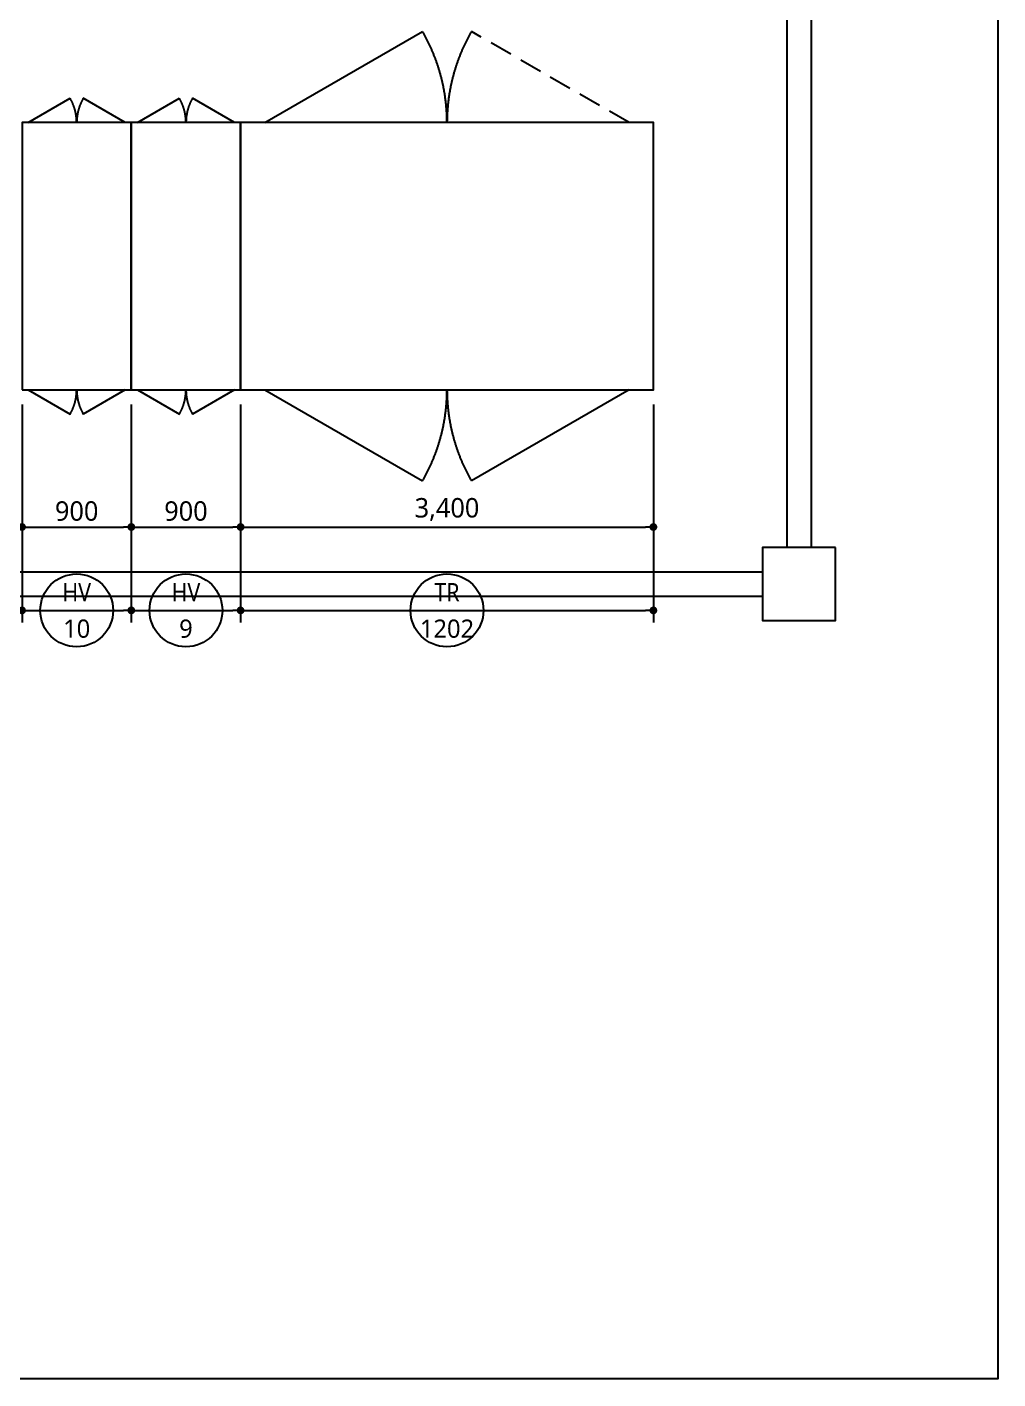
# Model space of a CAD drawing. Header units: millimetres. Extents: x 0 to 63075, y 0 to 44550.
# Drawn here: x 27585 to 35582, y 7945 to 19079 of the extents above; entities that cross this region are included whole.
import ezdxf
from ezdxf.enums import TextEntityAlignment as Align
from ezdxf.xclip import XClip

# ---------------------------------------------------------------- set-up
doc = ezdxf.new("R2010")
doc.units = ezdxf.units.MM
doc.header["$LTSCALE"] = 750
doc.header["$XCLIPFRAME"] = 0
for name, pattern in [('CEN', [62, 60, -1, 0, -1]), ('CENTER', [55, 50, -2, 1, -2]), ('HIDDEN', [0.375, 0.25, -0.125])]:
    doc.linetypes.add(name, pattern=pattern)
doc.layers.get('Defpoints').update_dxf_attribs({"color": 167})
for name, color, linetype in [('arch', 8, 'Continuous'), ('cen', 1, 'CENTER'), ('DIM', 7, 'Continuous'), ('SYM', 3, 'Continuous'), ('XREF', 7, 'CEN'), ('수배전반', 3, 'Continuous')]:
    doc.layers.add(name, color=color, linetype=linetype)
doc.styles.add('GHS', font='malgun.ttf')
doc.styles.add('맑은고딕', font='malgun.ttf')
doc.dimstyles.new('Copy of PSD MI', dxfattribs={"dimscale": 100, "dimtxt": 1.5, "dimasz": 0.8, "dimexe": 1.25, "dimexo": 1.5, "dimgap": 0.6, "dimtad": 1, "dimdec": 0, "dimzin": 1, "dimdsep": 46, "dimlunit": 6, "dimtxsty": '맑은고딕', "dimblk": 'DOT', "dimcen": 2.5, "dimadec": 0, "dimazin": 0, "dimtfac": 1, "dimtdec": 0, "dimtix": 1, "dimtmove": 2, "dimatfit": 3, "dimfxl": 1, "dimtolj": 1, "dimtzin": 1, "dimarcsym": 0})

# ---------------------------------------------------------------- blocks, each defined once
blk = doc.blocks.new('XR-UT동', base_point=(461.0274117319104, 408.442780486535))
at = {"layer": 'arch'}
for p, q in [((62039.98745333667, 23975.7425430983), (62039.98745333667, 14575.7425430983)), ((62239.98745333667, 23975.7425430983), (62239.98745333667, 14575.7425430983)), ((53439.98745333667, 14375.7425430983), (61839.98745333667, 14375.7425430983)), ((53439.98745333667, 14175.7425430983), (61839.98745333667, 14175.7425430983))]:
    blk.add_line(p, q, dxfattribs=at)
blk.add_lwpolyline([(62439.98745333667, 14575.7425430983), (61839.98745333667, 14575.7425430983), (61839.98745333667, 13975.7425430983), (62439.98745333667, 13975.7425430983)], close=True, dxfattribs=at)
blk = doc.blocks.new('DOT')
at = {"layer": 'cen', "color": 0, "linetype": 'ByBlock'}
blk.add_line((-0.5, 0), (-1, 0), dxfattribs=at)
at = {"layer": 'cen', "color": 0, "linetype": 'ByBlock', "const_width": 0.5}
blk.add_lwpolyline([(-0.25, 0, 1), (0.25, 0, 1)], format="xyb", close=True, dxfattribs=at)
blk = doc.blocks.new('*D14')
at = {"layer": 'Defpoints', "color": 0, "transparency": 16777216}
for p in [(29343.75349408764, 16091.59562126255), (32743.75349408764, 16091.59562137943), (32743.75349408764, 14961.29435000586)]:
    blk.add_point(p, dxfattribs=at)
at = {"layer": 'DIM', "color": 0, "lineweight": -2, "ltscale": 2, "transparency": 16777216}
for p, q in [((29343.75349408764, 15971.59562126255), (29343.75349408764, 14861.29435000586)), ((32743.75349408764, 15971.59562137943), (32743.75349408764, 14861.29435000586)), ((29407.75349408764, 14961.29435000586), (32679.75349408764, 14961.29435000586))]:
    blk.add_line(p, q, dxfattribs=at)
at = {"layer": 'DIM', "color": 0, "lineweight": -2, "transparency": 16777216, "xscale": 64, "yscale": 64, "zscale": 64, "rotation": 180}
blk.add_blockref('DOT', (29343.75349408764, 14961.29435000586), dxfattribs=at)
at = {"layer": 'DIM', "color": 0, "lineweight": -2, "transparency": 16777216, "xscale": 64, "yscale": 64, "zscale": 64}
blk.add_blockref('DOT', (32743.75349408764, 14961.29435000586), dxfattribs=at)
at = {"layer": 'DIM', "color": 3, "transparency": 16777216, "insert": (31043.75349408764, 15105.3813065276), "char_height": 160, "attachment_point": 5, "style": '맑은고딕'}
blk.add_mtext('\\A1;3,400', dxfattribs=at)
blk = doc.blocks.new('*D15')
at = {"layer": 'Defpoints', "color": 0, "transparency": 16777216}
for p in [(29343.75349408764, 16091.59562126255), (32743.75349408764, 16091.59562126348), (32743.75349408764, 14274.52652096549)]:
    blk.add_point(p, dxfattribs=at)
at = {"layer": 'DIM', "color": 0, "lineweight": -2, "ltscale": 2, "transparency": 16777216}
for p, q in [((29343.75349408764, 15971.59562126255), (29343.75349408764, 14174.52652096549)), ((32743.75349408764, 15971.59562126348), (32743.75349408764, 14174.52652096549)), ((29407.75349408764, 14274.52652096549), (32679.75349408764, 14274.52652096549))]:
    blk.add_line(p, q, dxfattribs=at)
at = {"layer": 'DIM', "color": 0, "lineweight": -2, "transparency": 16777216, "xscale": 64, "yscale": 64, "zscale": 64, "rotation": 180}
blk.add_blockref('DOT', (29343.75349408764, 14274.52652096549), dxfattribs=at)
at = {"layer": 'DIM', "color": 0, "lineweight": -2, "transparency": 16777216, "xscale": 64, "yscale": 64, "zscale": 64}
blk.add_blockref('DOT', (32743.75349408764, 14274.52652096549), dxfattribs=at)
blk = doc.blocks.new('*D16')
at = {"layer": 'Defpoints', "color": 0, "transparency": 16777216}
for p in [(28443.75349408764, 16091.59562137943), (29343.75349408764, 16091.59562149538), (29343.75349408764, 14961.29435023869)]:
    blk.add_point(p, dxfattribs=at)
at = {"layer": 'DIM', "color": 0, "lineweight": -2, "ltscale": 2, "transparency": 16777216}
for p, q in [((28443.75349408764, 15971.59562137943), (28443.75349408764, 14861.29435023869)), ((29343.75349408764, 15971.59562149538), (29343.75349408764, 14861.29435023869)), ((28507.75349408764, 14961.29435023869), (29279.75349408764, 14961.29435023869))]:
    blk.add_line(p, q, dxfattribs=at)
at = {"layer": 'DIM', "color": 0, "lineweight": -2, "transparency": 16777216, "xscale": 64, "yscale": 64, "zscale": 64, "rotation": 180}
blk.add_blockref('DOT', (28443.75349408764, 14961.29435023869), dxfattribs=at)
at = {"layer": 'DIM', "color": 0, "lineweight": -2, "transparency": 16777216, "xscale": 64, "yscale": 64, "zscale": 64}
blk.add_blockref('DOT', (29343.75349408764, 14961.29435023869), dxfattribs=at)
at = {"layer": 'DIM', "color": 3, "transparency": 16777216, "insert": (28893.75349408764, 15091.95739371695), "char_height": 160, "attachment_point": 5, "style": '맑은고딕'}
blk.add_mtext('\\A1;900', dxfattribs=at)
blk = doc.blocks.new('*D17')
at = {"layer": 'Defpoints', "color": 0, "transparency": 16777216}
for p in [(28443.75349408764, 16091.59562137943), (29343.75349408764, 16091.59562137943), (29343.75349408764, 14274.52652119832)]:
    blk.add_point(p, dxfattribs=at)
at = {"layer": 'DIM', "color": 0, "lineweight": -2, "ltscale": 2, "transparency": 16777216}
for p, q in [((28443.75349408764, 15971.59562137943), (28443.75349408764, 14174.52652119832)), ((29343.75349408764, 15971.59562137943), (29343.75349408764, 14174.52652119832)), ((28507.75349408764, 14274.52652119832), (29279.75349408764, 14274.52652119832))]:
    blk.add_line(p, q, dxfattribs=at)
at = {"layer": 'DIM', "color": 0, "lineweight": -2, "transparency": 16777216, "xscale": 64, "yscale": 64, "zscale": 64, "rotation": 180}
blk.add_blockref('DOT', (28443.75349408764, 14274.52652119832), dxfattribs=at)
at = {"layer": 'DIM', "color": 0, "lineweight": -2, "transparency": 16777216, "xscale": 64, "yscale": 64, "zscale": 64}
blk.add_blockref('DOT', (29343.75349408764, 14274.52652119832), dxfattribs=at)
blk = doc.blocks.new('*D18')
at = {"layer": 'Defpoints', "color": 0, "transparency": 16777216}
for p in [(27543.75349408764, 16091.59562137943), (28443.75349408764, 16091.59562149538), (28443.75349408764, 14961.29435023869)]:
    blk.add_point(p, dxfattribs=at)
at = {"layer": 'DIM', "color": 0, "lineweight": -2, "ltscale": 2, "transparency": 16777216}
for p, q in [((27543.75349408764, 15971.59562137943), (27543.75349408764, 14861.29435023869)), ((28443.75349408764, 15971.59562149538), (28443.75349408764, 14861.29435023869)), ((27607.75349408764, 14961.29435023869), (28379.75349408764, 14961.29435023869))]:
    blk.add_line(p, q, dxfattribs=at)
at = {"layer": 'DIM', "color": 0, "lineweight": -2, "transparency": 16777216, "xscale": 64, "yscale": 64, "zscale": 64, "rotation": 180}
blk.add_blockref('DOT', (27543.75349408764, 14961.29435023869), dxfattribs=at)
at = {"layer": 'DIM', "color": 0, "lineweight": -2, "transparency": 16777216, "xscale": 64, "yscale": 64, "zscale": 64}
blk.add_blockref('DOT', (28443.75349408764, 14961.29435023869), dxfattribs=at)
at = {"layer": 'DIM', "color": 3, "transparency": 16777216, "insert": (27993.75349408764, 15091.95739371695), "char_height": 160, "attachment_point": 5, "style": '맑은고딕'}
blk.add_mtext('\\A1;900', dxfattribs=at)
blk = doc.blocks.new('*D19')
at = {"layer": 'Defpoints', "color": 0, "transparency": 16777216}
for p in [(27543.75349408764, 16091.59562137943), (28443.75349408764, 16091.59562137943), (28443.75349408764, 14274.52652119832)]:
    blk.add_point(p, dxfattribs=at)
at = {"layer": 'DIM', "color": 0, "lineweight": -2, "ltscale": 2, "transparency": 16777216}
for p, q in [((27543.75349408764, 15971.59562137943), (27543.75349408764, 14174.52652119832)), ((28443.75349408764, 15971.59562137943), (28443.75349408764, 14174.52652119832)), ((27607.75349408764, 14274.52652119832), (28379.75349408764, 14274.52652119832))]:
    blk.add_line(p, q, dxfattribs=at)
at = {"layer": 'DIM', "color": 0, "lineweight": -2, "transparency": 16777216, "xscale": 64, "yscale": 64, "zscale": 64, "rotation": 180}
blk.add_blockref('DOT', (27543.75349408764, 14274.52652119832), dxfattribs=at)
at = {"layer": 'DIM', "color": 0, "lineweight": -2, "transparency": 16777216, "xscale": 64, "yscale": 64, "zscale": 64}
blk.add_blockref('DOT', (28443.75349408764, 14274.52652119832), dxfattribs=at)
blk = doc.blocks.new('*D89')
at = {"layer": 'Defpoints', "color": 0, "transparency": 16777216}
for p in [(33275.26478142422, 20391.59562137943), (35092.33388160532, 20391.59562137943), (33275.26478142422, 19791.59562137943)]:
    blk.add_point(p, dxfattribs=at)
at = {"layer": 'DIM', "color": 0, "lineweight": -2, "ltscale": 2, "transparency": 16777216}
for p, q in [((33395.26478142422, 20391.59562137943), (35192.33388160532, 20391.59562137943)), ((35092.33388160532, 19855.59562137943), (35092.33388160532, 20327.59562137943)), ((33395.26478142422, 19791.59562137943), (35192.33388160532, 19791.59562137943))]:
    blk.add_line(p, q, dxfattribs=at)
at = {"layer": 'DIM', "color": 0, "lineweight": -2, "transparency": 16777216, "xscale": 64, "yscale": 64, "zscale": 64}
for p, rotation in [((35092.33388160532, 20391.59562137943), 90), ((35092.33388160532, 19791.59562137943), 270)]:
    blk.add_blockref('DOT', p, dxfattribs=dict(at, rotation=rotation))

msp = doc.modelspace()

# ---------------------------------------------------------------- linework, layer by layer
at = {"layer": 'DIM', "color": 6, "ltscale": 2}
for p, q in [((27718.75349408764, 14274.52652119832, -5.479289800138235e-09), (28268.75349408764, 14274.52652119832, 5.479289800047467e-09)), ((28618.75349408764, 14274.52652119832, -5.479289800138235e-09), (29168.75349408764, 14274.52652119832, 5.479289800047467e-09)), ((30768.75349408764, 14274.52652096549, -5.479289800115544e-09), (31318.75349408764, 14274.52652096549, 5.479289800070159e-09))]:
    msp.add_line(p, q, dxfattribs=at)
for centre in [(27993.75349408764, 14274.52652119832), (28893.75349408764, 14274.52652119832), (31043.75349408764, 14274.52652096549)]:
    msp.add_circle(centre, 300, dxfattribs=at)
at = {"layer": 'SYM', "color": 6, "linetype": 'HIDDEN', "ltscale": 800}
for p, q in [((29543.75349408764, 18291.59562137943), (30842.79159976172, 19041.59562137943)), ((27593.75349408764, 18291.59562137943), (27940.16365560147, 18491.59562137943)), ((28393.75349408764, 18291.59562137943), (28047.3433325738, 18491.59562137943)), ((28493.75349408764, 18291.59562137943), (28840.16365560147, 18491.59562137943)), ((29293.75349408764, 18291.59562137943), (28947.3433325738, 18491.59562137943)), ((27593.75349408764, 16091.59562137943), (27940.16365560147, 15891.59562137943)), ((28393.75349408764, 16091.59562137943), (28047.3433325738, 15891.59562137943)), ((28493.75349408764, 16091.59562137943), (28840.16365560147, 15891.59562137943)), ((29293.75349408764, 16091.59562137943), (28947.3433325738, 15891.59562137943)), ((29543.75349408764, 16091.59562137943), (30842.79159976172, 15341.59562137943)), ((32543.75349408764, 16091.59562137943), (31244.71538840982, 15341.59562137943))]:
    msp.add_line(p, q, dxfattribs=at)
at = {"layer": 'SYM', "color": 6, "linetype": 'HIDDEN'}
msp.add_line((32543.75349408764, 18291.59562137943), (31244.71538840982, 19041.59562137943), dxfattribs=at)
at = {"layer": 'SYM', "color": 1}
msp.add_lwpolyline([(8036.848461192567, 37094.91408996576), (35581.85044826442, 37094.91408996576), (35581.85044826443, 7945.34888034601), (8036.848461192567, 7945.348880345991)], close=True, dxfattribs=at)
at = {"layer": 'SYM', "color": 6, "linetype": 'HIDDEN', "ltscale": 800}
for centre, radius, start, end in [((29543.75349408764, 18291.59562137943), 1500, 0, 30.00000004160673), ((32543.75349408764, 18291.59562137943), 1499.999999999992, 149.9999999583933, 180), ((27593.75349408764, 18291.59562137943), 400, 0, 30.00000004160673), ((28393.75349408764, 18291.59562137943), 400.0000000000013, 149.9999999583933, 180), ((28493.75349408764, 18291.59562137943), 400, 0, 30.00000004160673), ((29293.75349408764, 18291.59562137943), 400.0000000000013, 149.9999999583933, 180), ((27593.75349408764, 16091.59562137943), 400.0000000000013, 329.9999999583933, 0), ((28393.75349408764, 16091.59562137943), 400, 180, 210.0000000416067), ((28493.75349408764, 16091.59562137943), 400.0000000000013, 329.9999999583933, 0), ((29293.75349408764, 16091.59562137943), 400, 180, 210.0000000416067), ((29543.75349408764, 16091.59562137943), 1499.999999999992, 329.9999999583933, 0), ((32543.75349408764, 16091.59562137943), 1500, 180, 210.0000000416067)]:
    msp.add_arc(centre, radius, start, end, dxfattribs=at)
at = {"layer": '수배전반'}
for points in [[(27543.75349408764, 16091.59562137943), (28443.75349408764, 16091.59562137943), (28443.75349408764, 18291.59562137943), (27543.75349408764, 18291.59562137943)], [(28443.75349408764, 16091.59562137943), (29343.75349408764, 16091.59562137943), (29343.75349408764, 18291.59562137943), (28443.75349408764, 18291.59562137943)], [(29343.75349408764, 16091.59562137943), (32743.75349408764, 16091.59562137943), (32743.75349408764, 18291.59562137943), (29343.75349408764, 18291.59562137943)]]:
    msp.add_lwpolyline(points, close=True, dxfattribs=at)

# ---------------------------------------------------------------- block references
at = {"layer": 'XREF'}
ref = msp.add_blockref('XR-UT동', (-27735.20654751713, 624.1507028572673), dxfattribs=at)
XClip(ref).set_block_clipping_path([(36233.08242044163, 7729.64095797526), (63778.08440751348, 36879.20616759503)])

# ---------------------------------------------------------------- texts
at = {"layer": 'DIM', "color": 3, "style": 'GHS', "width": 0.9}
for s, p in [('HV', (27993.75349408764, 14424.52652119832)), ('HV', (28893.75349408764, 14424.52652119832)), ('TR', (31043.75349408764, 14424.52652096549))]:
    msp.add_text(s, height=150, dxfattribs=at).set_placement(p, align=Align.MIDDLE)
at = {"layer": 'DIM', "color": 3, "style": 'GHS'}
for s, p in [('10', (27993.75349408764, 14124.52652119832)), ('9', (28893.75349408764, 14124.52652119832)), ('1202', (31043.75349408764, 14124.52652096549))]:
    msp.add_text(s, height=150, dxfattribs=at).set_placement(p, align=Align.MIDDLE)

# ---------------------------------------------------------------- dimensions: what is measured, and where the dimension line sits
at = {"layer": 'DIM', "color": 6, "ltscale": 2}
dim = msp.add_linear_dim(base=(35092.33388160532, 20391.59562137943), p1=(33275.26478142422, 19791.59562137943), p2=(33275.26478142422, 20391.59562137943, -1.09585796004807e-08), angle=90, text=' ', dimstyle='Copy of PSD MI', override={"dimscale": 80, "dimtxt": 2, "dimblk": 'DOT', "dimclrt": 3, "dimfxl": 0.18}, dxfattribs=at)
dim.commit()
dim.dimension.update_dxf_attribs({"geometry": '*D89', "text_midpoint": (34672.06880318124, 18941.59562150418), "dimtype": 128})
for base, p1, p2, picture, middle in [((28443.75349408764, 14274.52652119832), (27543.75349408764, 16091.59562137943), (28443.75349408764, 16091.59562137943, -1.095857960017814e-08), '*D19', (26893.75349421237, 14694.79159962241)), ((29343.75349408764, 14274.52652119832), (28443.75349408764, 16091.59562137943), (29343.75349408764, 16091.59562137943, -1.095857960017814e-08), '*D17', (27793.75349421237, 14694.79159962241)), ((32743.75349408764, 14274.52652096549), (29343.75349408764, 16091.59562126255), (32743.75349408764, 16091.59562126348, -1.095857960022352e-08), '*D15', (31243.75349421237, 14694.79159962241))]:
    dim = msp.add_linear_dim(base=base, p1=p1, p2=p2, text=' ', dimstyle='Copy of PSD MI', override={"dimscale": 80, "dimtxt": 2, "dimblk": 'DOT', "dimclrt": 3, "dimfxl": 0.18}, dxfattribs=at)
    dim.commit()
    dim.dimension.update_dxf_attribs({"geometry": picture, "text_midpoint": middle, "dimtype": 128})
for base, p1, p2, picture, middle in [((28443.75349408764, 14961.29435023869), (27543.75349408764, 16091.59562137943), (28443.75349408764, 16091.59562149538), '*D18', (27993.75349408764, 15091.95739371695)), ((29343.75349408764, 14961.29435023869), (28443.75349408764, 16091.59562137943), (29343.75349408764, 16091.59562149538), '*D16', (28893.75349408764, 15091.95739371695)), ((32743.75349408764, 14961.29435000586), (29343.75349408764, 16091.59562126255), (32743.75349408764, 16091.59562137943), '*D14', (31043.75349408764, 15105.3813065276))]:
    dim = msp.add_linear_dim(base=base, p1=p1, p2=p2, dimstyle='Copy of PSD MI', override={"dimscale": 80, "dimtxt": 2, "dimblk": 'DOT', "dimclrt": 3, "dimfxl": 0.18}, dxfattribs=at)
    dim.commit()
    dim.dimension.update_dxf_attribs({"geometry": picture, "text_midpoint": middle})

doc.saveas('drawing.dxf')
